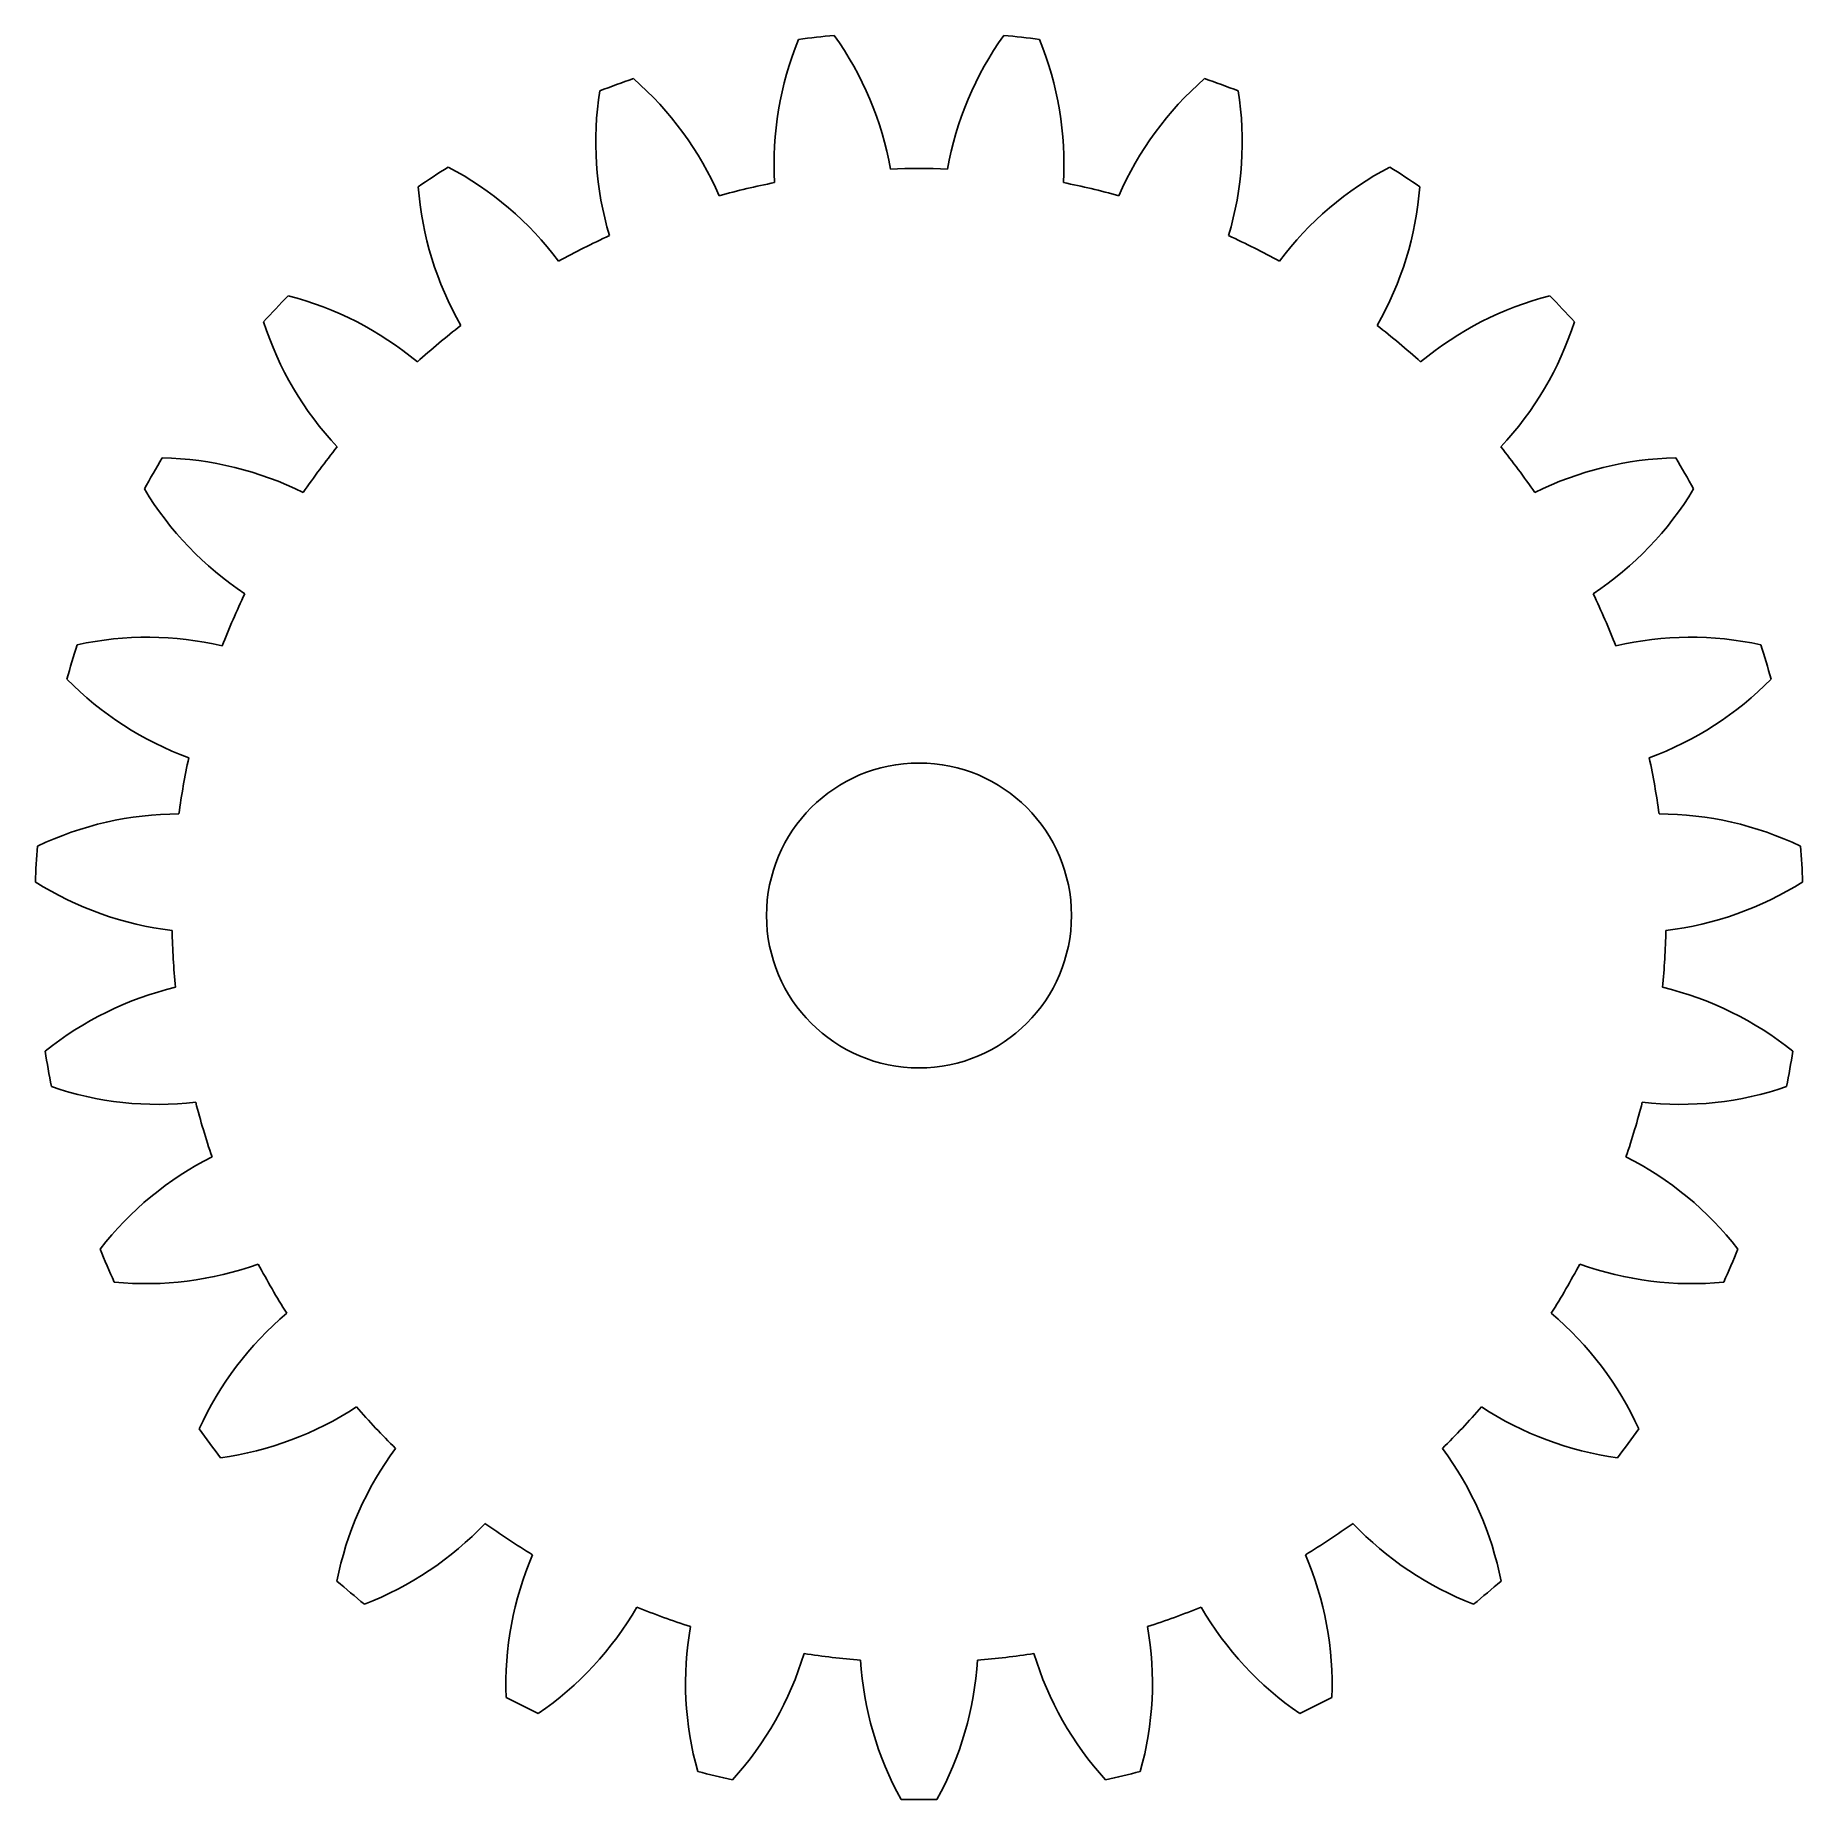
# Model space of a CAD drawing. Header units: millimetres. Extents: x -29 to 29, y -29 to 28.9.
import ezdxf

# ---------------------------------------------------------------- set-up
doc = ezdxf.new("R2010")
doc.units = ezdxf.units.MM

msp = doc.modelspace()

# ---------------------------------------------------------------- linework, layer by layer
at = {"color": 7, "linetype": 'Continuous', "lineweight": 25}
msp.add_circle((0, 0), 5, dxfattribs=at)
for centre, radius, start, end in [((6.046, 24.641), 10.8, 157.75239, 183.20639), ((0, 0), 29, 95.50521, 97.82813), ((-11.566, 22.582), 10.8, 10.12694, 35.58094), ((11.566, 22.582), 10.8, 144.41906, 169.87306), ((0, 0), 29, 82.17187, 84.49479), ((-6.046, 24.641), 10.8, 356.79361, 22.24761), ((0, 0), 29, 108.83854, 111.16146), ((-16.462, 19.306), 10.8, 23.46028, 48.91428), ((16.462, 19.306), 10.8, 131.08572, 156.53972), ((0, 0), 29, 68.83854, 71.16146), ((0.201, 25.371), 10.8, 171.08572, 196.53972), ((-0.201, 25.371), 10.8, 343.46028, 8.91428), ((0, 0), 29, 122.17187, 124.49479), ((-20.47, 14.99), 10.8, 36.79361, 62.24761), ((0, 0), 24.499, 87.81516, 92.18484), ((20.47, 14.99), 10.8, 117.75239, 143.20639), ((0, 0), 29, 55.50521, 57.82813), ((-5.656, 24.733), 10.8, 184.41906, 209.87306), ((0, 0), 24.499, 101.14849, 105.51818), ((0, 0), 24.499, 74.48182, 78.85151), ((5.656, 24.733), 10.8, 330.12694, 355.58094), ((0, 0), 24.499, 114.48182, 118.85151), ((0, 0), 24.499, 61.14849, 65.51818), ((0, 0), 29, 135.50521, 137.82813), ((-23.375, 9.865), 10.8, 50.12694, 75.58094), ((23.375, 9.865), 10.8, 104.41906, 129.87306), ((0, 0), 29, 42.17187, 44.49479), ((-11.207, 22.762), 10.8, 197.75239, 223.20639), ((0, 0), 24.499, 127.81516, 132.18484), ((0, 0), 24.499, 47.81516, 52.18484), ((11.207, 22.762), 10.8, 316.79361, 342.24761), ((0, 0), 24.499, 141.14849, 145.51818), ((0, 0), 24.499, 34.48182, 38.85151), ((0, 0), 29, 148.83854, 151.16146), ((-25.02, 4.208), 10.8, 63.46028, 88.91428), ((25.02, 4.208), 10.8, 91.08572, 116.53972), ((0, 0), 29, 28.83854, 31.16146), ((-16.154, 19.564), 10.8, 211.08572, 236.53972), ((16.154, 19.564), 10.8, 303.46028, 328.91428), ((0, 0), 24.499, 154.48182, 158.85151), ((0, 0), 24.499, 21.14849, 25.51818), ((0, 0), 29, 162.17187, 164.49479), ((-25.316, -1.675), 10.8, 76.79361, 102.24761), ((25.316, -1.675), 10.8, 77.75239, 103.20639), ((0, 0), 29, 15.50521, 17.82813), ((-20.231, 15.311), 10.8, 224.41906, 249.87306), ((20.231, 15.311), 10.8, 290.12694, 315.58094), ((0, 0), 24.499, 167.81516, 172.18484), ((0, 0), 24.499, 7.81516, 12.18484), ((-24.248, -7.469), 10.8, 90.12694, 115.58094), ((24.248, -7.469), 10.8, 64.41906, 89.87306), ((0, 0), 29, 175.50521, 177.82813), ((0, 0), 29, 2.17187, 4.49479), ((-23.217, 10.233), 10.8, 237.75239, 263.20639), ((23.217, 10.233), 10.8, 276.79361, 302.24761), ((0, 0), 24.499, 181.14849, 185.51818), ((0, 0), 24.499, 354.48182, 358.85151), ((-21.872, -12.859), 10.8, 103.46028, 128.91428), ((21.872, -12.859), 10.8, 51.08572, 76.53972), ((0, 0), 29, 188.83854, 191.16146), ((0, 0), 29, 348.83854, 351.16146), ((-24.951, 4.603), 10.8, 251.08572, 276.53972), ((24.951, 4.603), 10.8, 263.46028, 288.91428), ((0, 0), 24.499, 194.48182, 198.85151), ((0, 0), 24.499, 341.14849, 345.51818), ((-18.316, -17.557), 10.8, 116.79361, 142.24761), ((18.316, -17.557), 10.8, 37.75239, 63.20639), ((0, 0), 29, 202.17187, 204.49479), ((0, 0), 29, 335.50521, 337.82813), ((-25.34, -1.275), 10.8, 264.41906, 289.87306), ((0, 0), 24.499, 207.81516, 212.18484), ((0, 0), 24.499, 327.81516, 332.18484), ((25.34, -1.275), 10.8, 250.12694, 275.58094), ((-13.774, -21.307), 10.8, 130.12694, 155.58094), ((13.774, -21.307), 10.8, 24.41906, 49.87306), ((-24.363, -7.084), 10.8, 277.75239, 303.20639), ((0, 0), 24.499, 221.14849, 225.51818), ((0, 0), 24.499, 314.48182, 318.85151), ((24.363, -7.084), 10.8, 236.79361, 262.24761), ((0, 0), 29, 215.50521, 217.82813), ((0, 0), 29, 322.17187, 324.49479), ((-8.489, -23.909), 10.8, 143.46028, 168.91428), ((8.489, -23.909), 10.8, 11.08572, 36.53972), ((-22.072, -12.512), 10.8, 291.08572, 316.53972), ((0, 0), 24.499, 234.48182, 238.85151), ((0, 0), 24.499, 301.14849, 305.51818), ((22.072, -12.512), 10.8, 223.46028, 248.91428), ((-2.746, -25.223), 10.8, 156.79361, 182.24761), ((2.746, -25.223), 10.8, 357.75239, 23.20639), ((0, 0), 29, 228.83854, 231.16146), ((0, 0), 29, 308.83854, 311.16146), ((-18.592, -17.265), 10.8, 304.41906, 329.87306), ((0, 0), 24.499, 247.81516, 252.18484), ((0, 0), 24.499, 287.81516, 292.18484), ((18.592, -17.265), 10.8, 210.12694, 235.58094), ((3.145, -25.176), 10.8, 170.12694, 195.58094), ((-3.145, -25.176), 10.8, 344.41906, 9.87306), ((-14.109, -21.087), 10.8, 317.75239, 343.20639), ((0, 0), 24.499, 261.14849, 265.51818), ((0, 0), 24.499, 274.48182, 278.85151), ((14.109, -21.087), 10.8, 196.79361, 222.24761), ((8.866, -23.772), 10.8, 183.46028, 208.91428), ((-8.866, -23.772), 10.8, 331.08572, 356.53972), ((0, 0), 29, 242.17187, 244.49479), ((0, 0), 29, 295.50521, 297.82813), ((0, 0), 29, 255.50521, 257.82813), ((0, 0), 29, 282.17187, 284.49479), ((0, 0), 29, 268.83854, 271.16146)]:
    msp.add_arc(centre, radius, start, end, dxfattribs=at)

doc.saveas('drawing.dxf')
